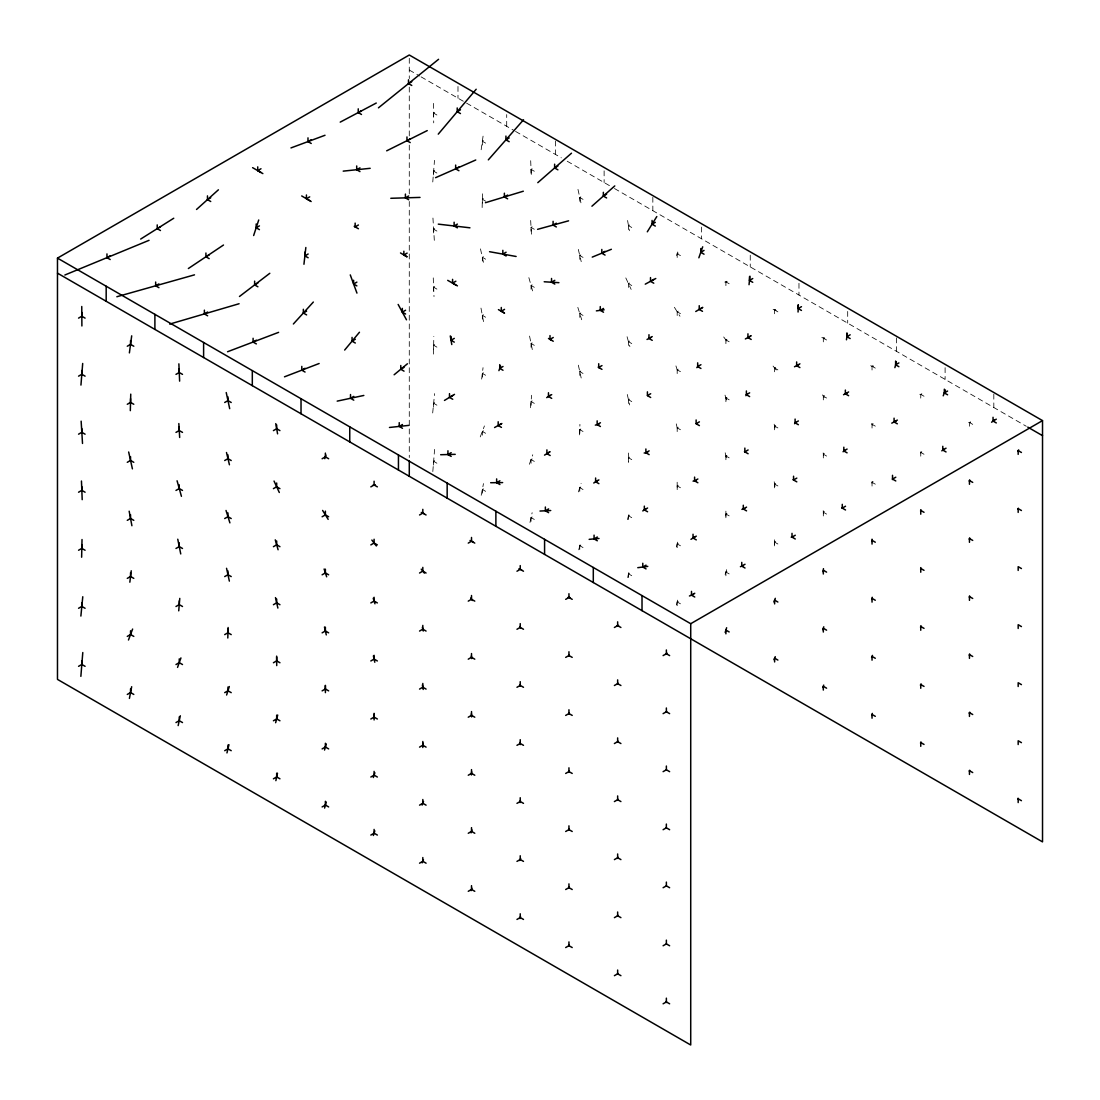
<?xml version="1.0" encoding="UTF-8"?>
<svg xmlns="http://www.w3.org/2000/svg" width="1100" height="1100" viewBox="0 0 1100 1100"><rect width="100%" height="100%" fill="white"/><g stroke="black" fill="none" stroke-linecap="round" stroke-linejoin="round"><path stroke-width="0.75" stroke-dasharray="5 3.75" d="M506.701 126.294L506.701 114.593M774.606 544.418L774.634 539.825M433.441 354.104L433.826 336.421M482.144 207.542L482.556 191.029M579.618 434.885L579.92 424.366M432.768 181.968L434.5 160.339M432.809 471.543L434.596 449.405M871.97 483.244L872.121 481.36M530.516 407.715L531.602 395.285M432.685 412.954L434.582 393.621M481.649 379.087L483.038 367.675M481.154 149.765L483.546 132.729M920.645 453.035L920.851 451.756M481.209 495.289L483.478 483.601M627.674 577.541L629.296 570.089M529.98 522.459L532.139 512.683M578.779 549.808L580.759 541.571M676.404 604.959L677.985 598.923M627.44 519.612L629.516 511.967M676.335 546.961L678.04 540.856M578.421 491.906L581.102 483.422M676.624 255.502L677.765 251.982M725.106 574.406L726.688 569.663M529.361 464.296L532.744 454.781M480.26 436.893L484.426 425.934M433.634 116.889L433.634 113.121L436.893 111.238M482.35 145.007L482.35 141.254L485.609 139.37M433.634 174.914L433.634 171.16L436.893 169.276M531.053 173.14L531.053 169.373L534.311 167.489M482.35 203.046L482.35 199.279L485.609 197.395M433.634 232.952L433.634 229.185L436.893 227.315M579.769 201.259L579.769 197.491L583.027 195.621M531.053 231.165L531.053 227.411L534.311 225.528M482.35 261.071L482.35 257.317L485.609 255.434M433.634 290.978L433.634 287.224L436.893 285.34M628.485 229.377L628.485 225.624L631.744 223.74M579.769 259.298L579.769 255.53L583.027 253.646M531.053 289.204L531.053 285.436L534.311 283.553M482.35 319.11L482.35 315.343L485.595 313.459M433.634 349.016L433.634 345.262L436.893 343.379M677.188 257.496L677.188 253.742L680.446 251.859M628.485 287.416L628.485 283.649L631.744 281.779M579.769 317.322L579.769 313.569L583.027 311.685M531.053 347.229L531.053 343.475L534.311 341.591M482.35 377.135L482.35 373.381L485.595 371.498M433.634 407.055L433.634 403.288L436.893 401.418M725.904 285.629L725.904 281.861L729.162 279.978M677.188 315.535L677.188 311.781L680.446 309.897M628.485 345.455L628.485 341.688L631.744 339.804M579.769 375.361L579.769 371.594L583.027 369.71M531.053 405.268L531.053 401.5L534.311 399.616M482.35 435.174L482.35 431.42L485.595 429.536M433.634 465.08L433.634 461.326L436.893 459.442M774.62 313.748L774.62 309.994L777.879 308.11M725.904 343.654L725.904 339.9L729.162 338.016M677.188 373.574L677.188 369.806L680.446 367.922M628.485 403.48L628.485 399.712L631.744 397.842M579.769 433.386L579.769 429.632L583.027 427.749M531.053 463.293L531.053 459.539L534.311 457.655M482.35 493.212L482.35 489.445L485.609 487.575M823.322 341.88L823.322 338.113L826.581 336.229M774.62 371.786L774.62 368.019L777.879 366.135M725.904 401.692L725.904 397.925L729.162 396.055M677.188 431.599L677.188 427.845L680.446 425.961M628.485 461.519L628.485 457.751L631.744 455.868M579.769 491.425L579.769 487.658L583.027 485.774M531.053 521.331L531.053 517.577L534.311 515.694M872.039 369.999L872.039 366.231L875.298 364.361M823.322 399.905L823.322 396.151L826.581 394.268M774.62 429.811L774.62 426.058L777.879 424.174M725.904 459.731L725.904 455.964L729.162 454.08M677.188 489.638L677.188 485.87L680.446 484M628.485 519.544L628.485 515.79L631.73 513.906M579.769 549.45L579.769 545.696L583.027 543.812M920.755 398.118L920.755 394.364L924.014 392.48M872.039 428.038L872.039 424.27L875.298 422.386M823.322 457.944L823.322 454.176L826.581 452.306M774.62 487.85L774.62 484.082L777.879 482.212M725.904 517.756L725.904 514.002L729.162 512.119M677.188 547.676L677.188 543.909L680.446 542.025M628.485 577.582L628.485 573.815L631.73 571.931M969.457 426.25L969.457 422.482L972.716 420.599M920.755 456.156L920.755 452.389L924.014 450.519M872.039 486.062L872.039 482.309L875.298 480.425M823.322 515.969L823.322 512.215L826.581 510.331M774.62 545.889L774.62 542.121L777.865 540.237M725.904 575.795L725.904 572.027L729.162 570.158M677.188 605.701L677.188 601.947L680.446 600.064M968.591 422.689L970.338 422.276M724.776 282.095L727.031 281.627M919.779 394.309L921.731 394.419M870.691 365.736L873.386 366.74M773.107 309.361L776.119 310.613M821.838 337.37L824.821 338.855M409.283 70.042L419.609 76.01M421.08 76.862L514.085 130.556M515.556 131.409L561.316 157.822M567.229 161.233L612.975 187.66M614.46 188.512L1026.3 426.277M433.634 113.121L436.893 115.005M482.35 141.254L485.609 143.124M531.053 169.373L534.311 171.256M579.769 197.491L583.027 199.375M628.485 225.624L631.744 227.494M677.188 253.742L680.446 255.626M725.904 281.861L729.162 283.745M774.62 309.994L777.879 311.864M823.322 338.113L826.581 339.996M872.039 366.231L875.298 368.115M920.755 394.364L924.014 396.248M969.457 422.482L972.716 424.366M433.634 171.16L436.893 173.044M482.35 199.279L485.609 201.163M531.053 227.411L534.311 229.281M579.769 255.53L583.027 257.414M628.485 283.649L631.744 285.532M677.188 311.781L680.446 313.651M725.904 339.9L729.162 341.784M774.62 368.019L777.879 369.902M823.322 396.151L826.581 398.021M872.039 424.27L875.298 426.154M920.755 452.389L924.014 454.272M433.634 229.185L436.893 231.069M482.35 257.317L485.609 259.188M531.053 285.436L534.311 287.32M579.769 313.569L583.027 315.439M628.485 341.688L631.744 343.571M677.188 369.806L680.446 371.69M725.904 397.925L729.162 399.809M774.62 426.058L777.879 427.941M823.322 454.176L826.581 456.06M872.039 482.309L875.298 484.179M433.634 287.224L436.893 289.107M482.35 315.343L485.595 317.226M531.053 343.475L534.311 345.345M579.769 371.594L583.027 373.478M628.485 399.712L631.744 401.596M677.188 427.845L680.446 429.729M725.904 455.964L729.162 457.848M774.62 484.082L777.879 485.966M823.322 512.215L826.581 514.099M433.634 345.262L436.893 347.132M482.35 373.381L485.595 375.265M531.053 401.5L534.311 403.384M579.769 429.632L583.027 431.502M628.485 457.751L631.744 459.635M677.188 485.87L680.446 487.754M725.904 514.002L729.162 515.873M774.62 542.121L777.865 544.005M433.634 403.288L436.893 405.171M482.35 431.42L485.595 433.29M531.053 459.539L534.311 461.422M579.769 487.658L583.027 489.541M628.485 515.79L631.73 517.66M677.188 543.909L680.446 545.793M725.904 572.027L729.162 573.911M433.634 461.326L436.893 463.21M482.35 489.445L485.609 491.329M531.053 517.577L534.311 519.447M579.769 545.696L583.027 547.58M628.485 573.815L631.73 575.699M677.188 601.947L680.446 603.817M773.066 366.066L776.16 369.985M723.69 336.971L728.117 342.829M822.484 394.9L824.175 397.402M674.396 307.299L679.979 316.25M625.804 277.929L631.152 289.382M871.736 423.404L872.355 425.136M675.936 365.915L678.452 373.711M725.024 395.147L726.784 400.716M577.83 307.381L581.707 319.743M627.069 336.738L629.888 346.637M528.866 277.64L533.252 293.232M774.166 424.201L775.074 427.9M578.311 249.411L581.226 261.649M676.28 423.899L678.109 431.791M627.289 394.501L629.668 404.938M725.202 452.801L726.605 459.126M578.352 365.186L581.185 378.001M480.48 248.889L484.206 265.746M577.981 189.379L581.556 205.617M529.554 336.091L532.565 350.845M480.975 308.096L483.711 322.603M774.207 481.8L775.019 486.379M627.577 220.509L629.393 230.725M823.171 452.897L823.487 455.469M823.213 510.634L823.433 513.796M432.946 218.048L434.321 240.336M530.654 220.468L531.465 234.341M530.681 160.71L531.438 178.035M433.263 277.901L433.991 296.546M677.16 482.226L677.229 489.527M628.43 453.035L628.526 462.467M433.565 103.386L433.703 122.856M725.89 511.156L725.918 516.835M798.971 283.332L798.971 295.034M993.822 394.158L993.822 407.522M945.106 367.703L945.106 379.404M896.39 337.906L896.39 351.285M847.688 311.451L847.688 323.153M750.255 255.214L750.255 266.915M701.553 227.081L701.553 238.782M652.836 197.285L652.836 210.664M604.12 170.844L604.12 182.545M555.418 141.047L555.418 154.412M457.985 86.474L457.985 98.175M409.283 58.341L409.283 78.581M409.283 87.12L409.283 138.325M409.283 145.145L409.283 194.645M409.283 201.479L409.283 457.504"/><path stroke-width="1.5" d="M106.177 301.29L106.177 286.234M203.61 357.527L203.61 342.485M252.312 385.66L252.312 370.604M301.029 413.779L301.029 398.736M349.745 441.897L349.745 426.855M398.447 470.03L398.447 454.974M447.164 498.149L447.164 483.106M495.88 526.268L495.88 511.225M520.231 744.604L520.231 742.294M544.582 554.4L544.582 539.344M593.299 582.519L593.299 567.476M642.015 610.638L642.015 595.595M872.039 541.489L872.039 539.179M422.799 747.519L422.826 742.954M81.634 557.219L82.019 539.536M130.322 410.644L130.749 394.144M227.796 638L228.126 627.495M798.064 312.029L798.325 305.085M80.946 385.082L82.692 363.467M80.864 676.349L82.789 652.534M471.391 774.964L471.652 771.76M520.149 686.345L520.314 684.489M823.199 571.835L823.46 568.659M178.722 610.83L179.781 598.4M80.877 616.069L82.775 596.736M568.851 772.447L569.03 770.701M920.659 569.332L920.838 567.586M749.031 284.694L749.939 276.183M303.944 264.261L305.841 247.5M129.841 582.202L131.244 570.79M129.387 352.894L131.697 335.83M846.464 339.79L847.357 333.575M969.361 597.273L969.567 595.898M617.554 800.388L617.76 799.013M568.837 656.15L569.044 654.871M520.039 802.574L520.424 800.388M871.846 599.459L872.231 597.273M892.444 479.559L892.622 478.61M617.526 858.44L617.788 857.024M129.415 698.418L131.67 686.716M969.32 655.311L969.595 653.923M275.866 780.656L277.475 773.218M568.783 714.271L569.099 712.8M920.59 511.17L920.906 509.685M178.159 725.588L180.331 715.784M226.958 752.923L228.965 744.7M324.596 808.074L326.178 802.037M894.878 367.647L896.362 361.955M275.632 722.727L277.709 715.069M324.541 750.062L326.232 743.985M519.942 918.582L520.52 916.52M920.535 627.289L920.975 625.707M568.714 830.39L569.168 828.822M871.75 715.468L872.327 713.405M471.089 832.865L471.955 829.923M822.883 629.75L823.763 626.808M324.83 458.686L325.93 455.029M725.175 632.39L726.633 627.743M822.938 687.527L823.707 685.094M373.368 835.491L374.825 830.871M471.13 890.643L471.914 888.209M226.614 695.021L229.309 686.538M969.251 539.22L969.678 537.886M617.444 742.321L617.87 741.001M253.646 235.524L258.72 220M373.312 777.521L374.88 772.777M698.857 257.799L702.694 246.812M568.727 946.303L569.168 945.051M617.444 684.227L617.87 683.031M177.554 667.398L180.95 657.91M969.251 481.112L969.678 479.916M920.521 743.188L920.975 741.936M498.905 370.631L500.569 366.121M773.933 601.975L775.294 598.331M422.125 805.09L423.5 801.446M128.466 640.007L132.619 629.049M943.209 395.821L945.464 390.033M422.18 862.84L423.445 859.774M773.974 659.711L775.253 656.659M519.777 860.544L520.685 858.495M871.585 657.415L872.492 655.394M1017.981 509.066L1018.366 508.214M666.174 712.181L666.572 711.329M969.265 771.1L969.664 770.261M745.91 395.697L746.872 393.731M617.457 974.215L617.856 973.39M794.599 423.706L795.616 421.974M920.384 685.149L921.112 683.911M568.576 888.25L569.319 887.026M617.361 916.245L617.952 915.282M969.169 713.13L969.76 712.168M647.309 231.811L656.81 216.562M665.871 654.445L666.861 653.001M1017.665 451.33L1018.683 449.886M696.822 367.661L698.541 365.53M344.657 350.048L359.466 332.241M438.254 134.145L476.176 89.251M488.331 159.858L523.531 119.776M293.37 323.991L313.335 302.046M843.081 451.756L844.553 450.161M196.529 209.468L218.405 189.805M591.924 206.209L614.776 185.914M537.79 182.669L571.491 153.203M394.13 374.77L407.426 363.77M991.595 422.235L994.496 419.87M378.441 107.841L438.57 59.304M941.806 450.849L943.759 449.295M239.47 296.491L269.803 273.295M642.771 510.936L645.893 508.832M188.361 268.524L223.492 245.025M593.752 483.01L597.493 480.521M546.7 397.636L550.206 395.368M690.979 539.33L695.118 536.69M140.676 239.058L173.745 218.24M544.541 455.125L549.271 452.155M444.469 400.428L454.506 394.364M695.75 311.506L702.707 307.395M57.475 258.115L690.717 623.714L690.717 1045L57.475 679.388L57.475 258.115L409.283 55L1042.525 420.612L1042.525 841.885L57.475 273.157M106.961 253.907L106.961 257.675L110.206 255.791M157.218 224.895L157.218 228.649L160.463 226.779M207.474 195.869L207.474 199.636L210.732 197.752M257.73 166.856L257.73 170.624L260.989 168.74M307.986 137.844L307.986 141.597L311.245 139.728M358.243 108.831L358.243 112.585L361.501 110.701M408.499 79.805L408.499 83.573L411.757 81.689M78.567 318.12L81.826 316.236L85.085 318.12M155.664 282.026L155.664 285.794L158.922 283.91M205.92 253.014L205.92 256.781L209.179 254.897M256.176 224.001L256.176 227.755L259.435 225.885M306.433 194.975L306.433 198.742L309.691 196.859M356.703 165.963L356.703 169.73L359.961 167.846M406.959 136.95L406.959 140.704L410.217 138.834M457.215 107.938L457.215 111.691L460.474 109.808M127.284 346.239L130.542 344.369L133.801 346.239M78.567 376.159L81.826 374.275L85.085 376.159M204.38 310.159L204.38 313.913L207.639 312.029M254.636 281.132L254.636 284.9L257.895 283.016M304.893 252.12L304.893 255.887L308.151 254.004M355.149 223.107L355.149 226.861L358.408 224.991M405.405 194.081L405.405 197.849L408.664 195.965M455.661 165.069L455.661 168.836L458.92 166.953M505.931 136.056L505.931 139.824L509.19 137.94M175.986 374.371L179.245 372.487L182.504 374.371M127.284 404.277L130.542 402.394L133.787 404.277M78.567 434.184L81.826 432.3L85.085 434.184M253.096 338.278L253.096 342.045L256.355 340.161M303.353 309.265L303.353 313.019L306.611 311.135M353.609 280.239L353.609 284.006L356.868 282.123M403.865 251.226L403.865 254.994L407.124 253.11M454.121 222.214L454.121 225.968L457.38 224.097M504.377 193.201L504.377 196.955L507.636 195.071M554.634 164.175L554.634 167.942L557.893 166.059M224.702 402.49L227.961 400.606L231.22 402.49M175.986 432.396L179.245 430.526L182.504 432.396M127.284 462.316L130.542 460.433L133.787 462.316M78.567 492.223L81.826 490.339L85.085 492.223M301.799 366.396L301.799 370.164L305.058 368.28M352.055 337.384L352.055 341.151L355.314 339.268M402.325 308.371L402.325 312.125L405.584 310.255M452.581 279.345L452.581 283.113L455.84 281.229M502.837 250.333L502.837 254.1L506.096 252.216M553.094 221.32L553.094 225.074L556.352 223.204M603.35 192.308L603.35 196.061L606.609 194.178M273.419 430.609L276.678 428.739L279.923 430.609M224.702 460.529L227.961 458.645L231.22 460.529M175.986 490.435L179.245 488.551L182.504 490.435M127.284 520.341L130.542 518.457L133.787 520.341M78.567 550.261L81.826 548.377L85.085 550.261M350.515 394.529L350.515 398.283L353.774 396.399M400.771 365.502L400.771 369.27L404.03 367.386M451.027 336.49L451.027 340.257L454.286 338.374M501.284 307.478L501.284 311.231L504.543 309.361M551.54 278.465L551.54 282.219L554.799 280.335M601.81 249.439L601.81 253.206L605.055 251.322M652.066 220.426L652.066 224.18L655.325 222.31M322.121 458.741L325.38 456.857L328.639 458.741M273.419 488.647L276.678 486.764L279.923 488.647M224.702 518.554L227.961 516.67L231.22 518.554M175.986 548.474L179.245 546.59L182.504 548.474M127.284 578.38L130.542 576.496L133.801 578.38M78.567 608.286L81.826 606.402L85.085 608.286M399.231 422.647L399.231 426.415L402.476 424.531M449.487 393.635L449.487 397.389L452.746 395.519M499.744 364.623L499.744 368.376L503.002 366.493M550 335.596L550 339.364L553.259 337.48M600.256 306.584L600.256 310.337L603.515 308.468M650.513 277.571L650.513 281.325L653.771 279.441M700.769 248.545L700.769 252.312L704.027 250.429M370.837 486.86L374.096 484.976L377.355 486.86M322.121 516.766L325.38 514.882L328.639 516.766M273.419 546.686L276.678 544.803L279.936 546.686M224.702 576.592L227.961 574.709L231.22 576.592M175.986 606.499L179.245 604.615L182.504 606.499M127.284 636.405L130.542 634.535L133.801 636.405M78.567 666.325L81.826 664.441L85.085 666.325M447.934 450.766L447.934 454.534L451.192 452.65M498.19 421.754L498.19 425.521L501.449 423.638M548.46 392.741L548.46 396.495L551.705 394.625M598.716 363.729L598.716 367.482L601.961 365.599M648.973 334.702L648.973 338.47L652.231 336.586M699.229 305.69L699.229 309.444L702.487 307.574M749.485 276.678L749.485 280.431L752.744 278.548M419.554 514.979L422.812 513.109L426.058 514.979M370.837 544.899L374.096 543.015L377.355 544.899M322.121 574.805L325.38 572.921L328.639 574.805M273.419 604.711L276.678 602.827L279.936 604.711M224.702 634.618L227.961 632.748L231.22 634.618M175.986 664.538L179.245 662.654L182.504 664.538M127.284 694.444L130.542 692.56L133.801 694.444M496.65 478.899L496.65 482.652L499.909 480.783M546.906 449.873L546.906 453.64L550.165 451.756M597.163 420.86L597.163 424.627L600.421 422.744M647.419 391.848L647.419 395.601L650.678 393.731M697.675 362.835L697.675 366.589L700.934 364.705M747.945 333.809L747.945 337.576L751.19 335.692M798.201 304.796L798.201 308.564L801.46 306.68M468.256 543.111L471.515 541.227L474.774 543.111M419.554 573.018L422.812 571.134L426.058 573.018M370.837 602.924L374.096 601.054L377.355 602.924M322.135 632.844L325.38 630.96L328.639 632.844M273.419 662.75L276.678 660.866L279.936 662.75M224.702 692.656L227.961 690.773L231.22 692.656M175.986 722.562L179.245 720.692L182.504 722.562M545.366 507.018L545.366 510.785L548.625 508.901M595.623 478.005L595.623 481.759L598.881 479.889M645.879 448.979L645.879 452.746L649.138 450.862M696.135 419.966L696.135 423.734L699.394 421.85M746.391 390.954L746.391 394.707L749.65 392.837M796.648 361.941L796.648 365.695L799.906 363.811M846.904 332.915L846.904 336.683L850.162 334.799M516.973 571.23L520.231 569.346L523.49 571.23M468.256 601.136L471.515 599.252L474.774 601.136M419.554 631.056L422.812 629.173L426.058 631.056M370.837 660.962L374.096 659.079L377.355 660.962M322.121 690.869L325.38 688.985L328.639 690.869M273.419 720.775L276.678 718.905L279.936 720.775M224.702 750.695L227.961 748.811L231.22 750.695M594.069 535.136L594.069 538.904L597.327 537.02M644.339 506.124L644.339 509.891L647.584 508.007M694.595 477.111L694.595 480.865L697.854 478.995M744.851 448.085L744.851 451.853L748.11 449.969M795.107 419.072L795.107 422.84L798.366 420.956M845.364 390.06L845.364 393.814L848.622 391.944M895.62 361.047L895.62 364.801L898.879 362.918M565.689 599.349L568.947 597.479L572.206 599.349M516.973 629.269L520.231 627.385L523.49 629.269M468.256 659.175L471.515 657.291L474.774 659.175M419.554 689.081L422.812 687.211L426.071 689.081M370.837 719.001L374.096 717.117L377.355 719.001M322.121 748.907L325.38 747.024L328.639 748.907M273.419 778.814L276.678 776.93L279.936 778.814M642.785 563.269L642.785 567.023L646.044 565.152M693.041 534.243L693.041 538.01L696.3 536.126M743.298 505.23L743.298 508.998L746.556 507.114M793.567 476.217L793.567 479.971L796.812 478.101M843.824 447.205L843.824 450.959L847.082 449.075M894.08 418.179L894.08 421.946L897.339 420.062M944.336 389.166L944.336 392.934L947.595 391.05M614.391 627.481L617.65 625.598L620.909 627.481M565.689 657.388L568.947 655.504L572.206 657.388M516.973 687.294L520.231 685.41L523.49 687.294M468.256 717.214L471.515 715.33L474.774 717.214M419.554 747.12L422.812 745.236L426.071 747.12M370.837 777.026L374.096 775.143L377.355 777.026M322.121 806.933L325.38 805.062L328.639 806.933M691.501 591.388L691.501 595.155L694.76 593.271M741.758 562.375L741.758 566.129L745.016 564.259M792.014 533.349L792.014 537.116L795.273 535.232M842.27 504.336L842.27 508.104L845.529 506.22M892.526 475.324L892.526 479.078L895.785 477.207M942.782 446.311L942.782 450.065L946.041 448.181M993.039 417.285L993.039 421.053L996.298 419.169M690.717 623.714L1042.525 420.612M663.107 655.6L666.366 653.716L669.625 655.6M614.391 685.506L617.65 683.636L620.909 685.506M565.689 715.412L568.947 713.543L572.206 715.412M516.973 745.332L520.231 743.449L523.49 745.332M468.27 775.239L471.515 773.355L474.774 775.239M419.554 805.159L422.812 803.275L426.071 805.159M370.837 835.065L374.096 833.181L377.355 835.065M663.107 713.639L666.366 711.755L669.625 713.639M614.391 743.545L617.65 741.661L620.909 743.545M565.689 773.451L568.947 771.567L572.206 773.451M516.973 803.357L520.231 801.487L523.49 803.357M468.27 833.277L471.515 831.394L474.774 833.277M419.554 863.184L422.812 861.3L426.071 863.184M663.107 771.664L666.366 769.78L669.625 771.664M614.391 801.57L617.65 799.7L620.909 801.57M565.689 831.49L568.947 829.606L572.206 831.49M516.973 861.396L520.231 859.513L523.49 861.396M468.27 891.303L471.515 889.433L474.774 891.303M663.107 829.702L666.366 827.819L669.625 829.702M614.405 859.609L617.65 857.725L620.909 859.609M565.689 889.515L568.947 887.645L572.206 889.515M516.973 919.435L520.231 917.551L523.49 919.435M663.107 887.727L666.366 885.857L669.625 887.727M614.405 917.648L617.65 915.764L620.909 917.648M565.689 947.554L568.947 945.67L572.206 947.554M663.107 945.766L666.366 943.883L669.625 945.766M614.405 975.673L617.65 973.803L620.909 975.673M663.107 1003.805L666.366 1001.921L669.625 1003.805M494.574 427.529L501.82 423.514M645.26 284.157L655.779 278.506M745.36 338.951L750.516 336.201M340.216 122.127L376.269 103.042M891.784 423.143L896.376 420.75M647.02 339.46L650.911 337.466M386.678 150.824L427.24 130.597M794.489 366.768L798.806 364.623M843.535 394.721L847.192 392.92M435.586 177.678L475.75 159.995M666.298 827.846L666.366 824.051M740.41 566.692L743.091 565.565M64.859 275.014L149.05 240.322M592.24 257.111L611.366 249.288M689.439 595.994L693.55 594.316M284.488 376.819L319.124 363.509M227.562 351.739L278.616 332.351M290.964 147.922L325.009 135.272M741.923 509.41L744.686 508.571M485.43 202.702L523.325 191.208M169.675 324.101L239.085 303.738M116.848 296.739L194.494 274.849M537.598 229.336L568.576 220.825M595.32 425.123L599.005 424.132M616.784 625.804L618.53 625.391M337.191 401.129L363.839 395.45M372.955 485.21L375.237 484.743M693.082 481.168L696.107 480.576M644.174 453.021L647.584 452.471M596.379 310.874L604.134 309.815M637.78 567.683L647.79 566.376M389.469 427.474L408.98 425.356M343.214 171.132L370.178 168.314M589.146 539.344L599.005 538.464M791.189 537.171L792.839 537.061M539.99 511.046L550.729 510.524M390.803 198.289L420.021 197.409M440.646 454.726L455.221 454.341M490.655 482.735L502.645 482.584M567.971 597.41L569.91 597.534M544.197 281.765L558.896 282.673M438.295 224.139L469.947 227.81M489.541 251.708L516.12 256.479M647.405 395.601L650.678 397.485M518.884 568.851L521.579 569.841M421.3 512.449L424.311 513.755M470.016 540.485L473.014 541.97M354.2 226.353L356.111 227.384M447.714 280.349L457.435 285.876M498.438 309.623L504.13 312.854M598.152 367.166L599.266 367.799M793.018 479.669L794.104 480.288M1027.771 427.13L1042.525 435.655M408.499 83.573L411.757 85.456M457.215 111.691L460.474 113.575M505.931 139.824L509.19 141.694M554.634 167.942L557.893 169.826M603.35 196.061L606.609 197.945M652.066 224.18L655.325 226.064M700.769 252.312L704.027 254.196M749.485 280.431L752.744 282.315M798.201 308.564L801.46 310.434M846.904 336.683L850.162 338.566M895.62 364.801L898.879 366.685M944.336 392.934L947.595 394.804M993.039 421.053L996.298 422.936M1021.433 452.485L1018.174 450.601L1018.174 454.369M358.243 112.585L361.501 114.469M406.959 140.704L410.217 142.588M455.661 168.836L458.92 170.72M504.377 196.955L507.636 198.839M553.094 225.074L556.352 226.958M601.81 253.206L605.055 255.09M650.513 281.325L653.771 283.209M699.229 309.444L702.487 311.327M747.945 337.576L751.19 339.46M796.648 365.695L799.906 367.579M845.364 393.814L848.622 395.697M894.08 421.946L897.339 423.83M942.782 450.065L946.041 451.949M972.716 482.405L969.457 480.521L969.457 484.275M1021.433 510.524L1018.174 508.64L1018.174 512.408M307.986 141.597L311.245 143.481M356.703 169.73L359.961 171.6M405.405 197.849L408.664 199.732M454.121 225.968L457.38 227.851M502.837 254.1L506.096 255.984M551.54 282.219L554.799 284.103M600.256 310.337L603.515 312.221M648.973 338.47L652.231 340.354M697.675 366.589L700.934 368.473M746.391 394.707L749.65 396.591M795.107 422.84L798.366 424.71M843.824 450.959L847.082 452.842M892.526 479.078L895.785 480.961M924.014 512.311L920.755 510.428L920.755 514.195M972.716 540.43L969.457 538.546L969.457 542.314M1021.433 568.549L1018.174 566.679L1018.174 570.433M257.73 170.624L260.989 172.494M306.433 198.742L309.691 200.626M355.149 226.861L358.408 228.745M403.865 254.994L407.124 256.864L400.51 252.959M452.581 283.113L455.84 284.996M501.284 311.231L504.543 313.115M550 339.364L553.259 341.248M598.716 367.482L601.961 369.366M696.135 423.734L699.394 425.604M744.851 451.853L748.11 453.736M793.567 479.971L796.812 481.855M842.27 508.104L845.529 509.987M875.298 542.217L872.039 540.334L872.039 544.101M924.014 570.336L920.755 568.466L920.755 572.22M972.716 598.469L969.457 596.585L969.457 600.352M1021.433 626.587L1018.174 624.704L1018.174 628.471M207.474 199.636L210.732 201.52M256.176 227.755L259.435 229.639M304.893 255.887L308.151 257.757M353.609 284.006L356.868 285.89M402.325 312.125L405.584 314.009M451.027 340.257L454.286 342.127M499.744 368.376L503.002 370.26M548.46 396.495L551.705 398.379M597.163 424.627L600.421 426.511M645.879 452.746L649.138 454.63M694.595 480.865L697.854 482.749M743.298 508.998L746.556 510.868M792.014 537.116L795.273 539M826.581 572.124L823.322 570.24L823.322 574.007M875.298 600.256L872.039 598.373L872.039 602.126M924.014 628.375L920.755 626.491L920.755 630.259M972.716 656.494L969.457 654.624L969.457 658.377M1021.433 684.626L1018.174 682.743L1018.174 686.496M157.218 228.649L160.463 230.532M205.92 256.781L209.179 258.651M254.636 284.9L257.895 286.784M303.353 313.019L306.611 314.903M352.055 341.151L355.314 343.021M400.771 369.27L404.03 371.154M449.487 397.389L452.746 399.272M498.19 425.521L501.449 427.391M546.906 453.64L550.165 455.524M595.623 481.759L598.881 483.643M644.339 509.891L647.584 511.761M693.041 538.01L696.3 539.894M741.758 566.129L745.016 568.013M777.865 602.03L774.62 600.16L774.62 603.914M826.581 630.163L823.322 628.279L823.322 632.046M875.298 658.281L872.039 656.398L872.039 660.165M924.014 686.414L920.755 684.53L920.755 688.284M972.716 714.532L969.457 712.649L969.457 716.416M1021.433 742.651L1018.174 740.768L1018.174 744.535M106.961 257.675L110.206 259.545M155.664 285.794L158.922 287.678M204.38 313.913L207.639 315.796M253.096 342.045L256.355 343.915M301.799 370.164L305.058 372.047M350.515 398.283L353.774 400.166M399.231 426.415L402.476 428.285M447.934 454.534L451.192 456.418M496.65 482.652L499.909 484.536M545.366 510.785L548.625 512.655M594.069 538.904L597.327 540.788M642.785 567.023L646.044 568.906M691.501 595.155L694.76 597.025M729.162 631.95L725.904 630.066L725.904 633.834M777.879 660.069L774.62 658.185L774.62 661.952M826.581 688.188L823.322 686.317L823.322 690.071M875.298 716.32L872.039 714.436L872.039 718.204M924.014 744.439L920.755 742.555L920.755 746.322M972.716 772.571L969.457 770.688L969.457 774.441M1021.433 800.69L1018.174 798.806L1018.174 802.574M548.487 338.484L551.513 340.23M252.601 167.654L262.859 173.594M841.899 507.884L842.641 508.31M744.439 451.619L745.25 452.086M301.702 195.951L311.176 201.534M421.245 569.168L424.366 573.114M371.855 540.072L376.337 545.944M470.69 598.015L472.34 600.504M322.616 510.428L328.157 519.351M398.145 304.439L406.491 319.811M274.038 481.044L279.304 492.484M350.268 274.904L356.95 293.109M519.915 626.519L520.534 628.237M324.115 569.03L326.659 576.812M226.022 510.469L229.9 522.871M373.23 598.29L374.962 603.804M275.261 539.839L278.094 549.766M177.072 480.783L181.431 496.32M422.359 627.316L423.252 631.029M226.49 452.513L229.433 464.777M324.472 627.014L326.288 634.906M275.481 597.602L277.874 608.066M373.395 655.916L374.797 662.241M128.659 452.004L132.412 468.848M226.545 568.301L229.364 581.116M226.229 392.549L229.694 408.664M177.76 539.22L180.744 553.946M129.167 511.197L131.904 525.731M422.4 684.942L423.211 689.466M275.756 423.624L277.585 433.84M450.271 335.954L451.784 344.548M1018.091 798.201L1018.256 799.411M666.284 1001.316L666.449 1002.526M471.35 655.985L471.68 658.598M471.405 713.721L471.639 716.925M178.833 423.569L179.671 437.47M81.139 421.163L82.514 443.451M178.874 363.839L179.63 381.136M81.455 481.03L82.198 499.661M325.407 692.643L325.366 685.341L325.38 688.985M276.636 656.136L276.719 665.596M81.758 306.501L81.895 325.971M374.082 714.285L374.11 719.95M666.366 649.962L666.366 653.716M666.366 707.987L666.366 711.755M666.366 766.026L666.366 769.78M666.366 882.09L666.366 885.857M666.366 940.129L666.366 943.883M666.366 998.154L666.366 1001.921M617.65 621.83L617.65 625.598M617.65 679.869L617.65 683.636M617.65 737.894L617.65 741.661M617.65 795.933L617.65 799.7M617.65 853.971L617.65 857.725M617.65 911.996L617.65 915.764M617.65 970.035L617.65 973.803M568.947 593.711L568.947 597.479M568.947 651.75L568.947 655.504M568.947 709.775L568.947 713.543M568.947 767.814L568.947 771.567M568.947 825.839L568.947 829.606M568.947 883.878L568.947 887.645M568.947 941.916L568.947 945.67M520.231 565.592L520.231 569.346M520.231 623.618L520.231 627.385M520.231 681.656L520.231 685.41M520.231 739.681L520.231 743.449M520.231 797.72L520.231 801.487M520.231 855.759L520.231 859.513M520.231 913.784L520.231 917.551M471.515 537.46L471.515 541.227M471.515 595.499L471.515 599.252M471.515 653.538L471.515 657.291M471.515 711.562L471.515 715.33M471.515 769.601L471.515 773.355M471.515 827.64L471.515 831.394M471.515 885.665L471.515 889.433M422.812 509.341L422.812 513.109M422.812 567.38L422.812 571.134M422.812 625.405L422.812 629.173M422.812 683.444L422.812 687.211M422.812 741.482L422.812 745.236M422.812 799.508L422.812 803.275M422.812 857.546L422.812 861.3M409.283 460.914L409.283 476.286M374.096 481.223L374.096 484.976M374.096 539.248L374.096 543.015M374.096 597.286L374.096 601.054M374.096 655.325L374.096 659.079M374.096 713.35L374.096 717.117M374.096 771.389L374.096 775.143M374.096 829.414L374.096 833.181M325.38 453.09L325.38 456.857M325.38 511.129L325.38 514.882M325.38 569.168L325.38 572.921M325.38 627.192L325.38 630.96M325.38 743.256L325.38 747.024M325.38 801.295L325.38 805.062M276.678 424.971L276.678 428.739M276.678 483.01L276.678 486.764M276.678 541.035L276.678 544.803M276.678 599.074L276.678 602.827M276.678 657.099L276.678 660.866M276.678 715.138L276.678 718.905M276.678 773.176L276.678 776.93M227.961 396.853L227.961 400.606M227.961 454.877L227.961 458.645M227.961 512.916L227.961 516.67M227.961 570.941L227.961 574.709M227.961 628.98L227.961 632.748M227.961 687.019L227.961 690.773M227.961 745.044L227.961 748.811M179.245 368.72L179.245 372.487M179.245 426.759L179.245 430.526M179.245 484.797L179.245 488.551M179.245 542.822L179.245 546.59M179.245 600.861L179.245 604.615M179.245 658.886L179.245 662.654M179.245 716.925L179.245 720.692M154.894 314.366L154.894 329.409M130.542 340.601L130.542 344.369M130.542 398.64L130.542 402.394M130.542 456.665L130.542 460.433M130.542 514.704L130.542 518.457M130.542 572.743L130.542 576.496M130.542 630.768L130.542 634.535M130.542 688.806L130.542 692.56M81.826 312.482L81.826 316.236M81.826 370.507L81.826 374.275M81.826 428.546L81.826 432.3M81.826 486.585L81.826 490.339M81.826 544.61L81.826 548.377M81.826 602.649L81.826 606.402M81.826 660.674L81.826 664.441"/></g></svg>
